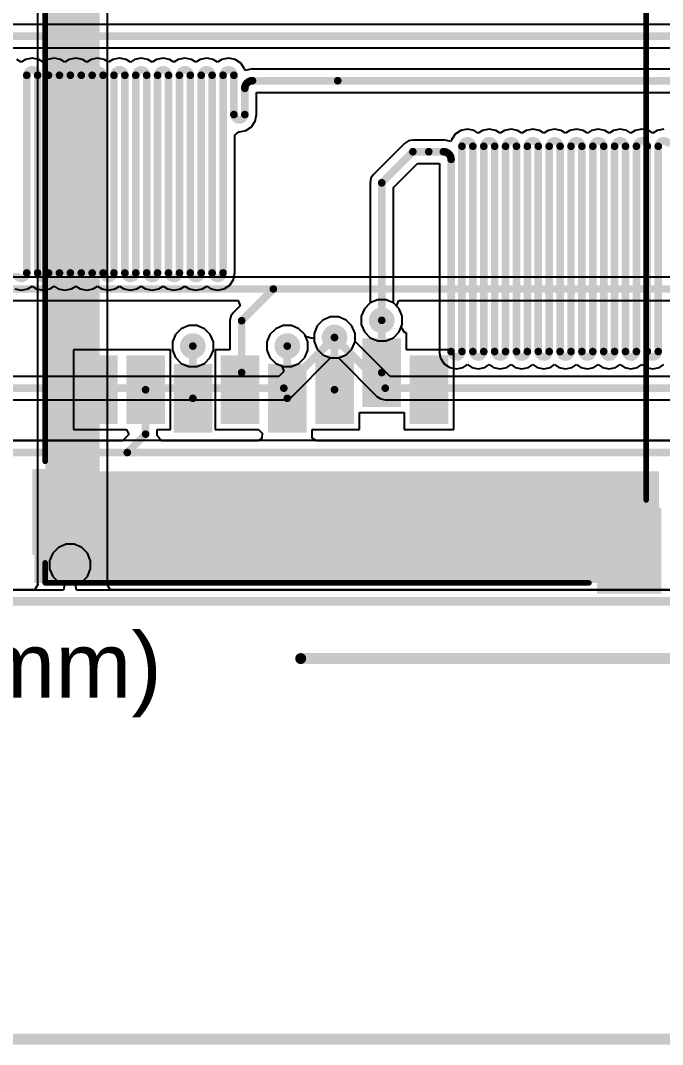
# Model space of a CAD drawing. Header units: inches. Extents: x -3 to 128, y -12 to 41.
# Drawn here: x 30.33 to 45.28, y -10.33 to 13.53 of the extents above; entities that cross this region are included whole.
import ezdxf

# ---------------------------------------------------------------- set-up
doc = ezdxf.new("R2010")
doc.units = ezdxf.units.IN
for name, color, linetype in [('Board Cutout', 216, 'Continuous'), ('Bottom Layer', 5, 'Continuous'), ('Dimension', 6, 'Continuous'), ('Layer 1', 16, 'Continuous'), ('Layer 2', 76, 'Continuous'), ('Top Layer', 1, 'Continuous'), ('Top Overlay', 2, 'Continuous'), ('Top Paste', 8, 'Continuous'), ('Top Solder', 216, 'Continuous'), ('Via Holes', 16, 'Continuous')]:
    doc.layers.add(name, color=color, linetype=linetype)
doc.styles.add('Arial', font='', dxfattribs={"height": 0.2})
doc.styles.get('Arial').set_extended_font_data('Arial')

msp = doc.modelspace()

# ---------------------------------------------------------------- hatches: boundary and pattern name
at = {"layer": 'Bottom Layer'}
h = msp.add_hatch(color=5, dxfattribs=at)
edge = h.paths.add_edge_path()
edge.add_arc((38.744, 6.546), 0.3, 0, 360)
h = msp.add_hatch(color=5, dxfattribs=at)
edge = h.paths.add_edge_path()
edge.add_arc((37.644, 6.146), 0.3, 0, 360)
h = msp.add_hatch(color=5, dxfattribs=at)
edge = h.paths.add_edge_path()
edge.add_arc((34.344, 5.946), 0.3, 0, 360)
h = msp.add_hatch(color=5, dxfattribs=at)
edge = h.paths.add_edge_path()
edge.add_arc((36.544, 5.946), 0.3, 0, 360)
h = msp.add_hatch(color=5, dxfattribs=at)
edge = h.paths.add_edge_path()
edge.add_arc((31.484, 0.85), 0.3, 0, 360)
at = {"layer": 'Layer 1'}
h = msp.add_hatch(color=16, dxfattribs=at)
edge = h.paths.add_edge_path()
edge.add_arc((38.744, 6.546), 0.3, 0, 360)
h = msp.add_hatch(color=16, dxfattribs=at)
edge = h.paths.add_edge_path()
edge.add_arc((37.644, 6.146), 0.3, 0, 360)
h = msp.add_hatch(color=16, dxfattribs=at)
edge = h.paths.add_edge_path()
edge.add_arc((34.344, 5.946), 0.3, 0, 360)
h = msp.add_hatch(color=16, dxfattribs=at)
edge = h.paths.add_edge_path()
edge.add_arc((36.544, 5.946), 0.3, 0, 360)
h = msp.add_hatch(color=16, dxfattribs=at)
edge = h.paths.add_edge_path()
edge.add_arc((31.484, 0.85), 0.3, 0, 360)
at = {"layer": 'Layer 2'}
msp.add_hatch(color=76, dxfattribs=at).paths.add_polyline_path([(30.904, 0.429), (32.174, 0.429), (32.174, 15.63), (30.904, 15.63)])
h = msp.add_hatch(color=76, dxfattribs=at)
edge = h.paths.add_edge_path()
edge.add_arc((38.744, 6.546), 0.3, 0, 360)
h = msp.add_hatch(color=76, dxfattribs=at)
edge = h.paths.add_edge_path()
edge.add_arc((37.644, 6.146), 0.3, 0, 360)
h = msp.add_hatch(color=76, dxfattribs=at)
edge = h.paths.add_edge_path()
edge.add_arc((34.344, 5.946), 0.3, 0, 360)
h = msp.add_hatch(color=76, dxfattribs=at)
edge = h.paths.add_edge_path()
edge.add_arc((36.544, 5.946), 0.3, 0, 360)
h = msp.add_hatch(color=76, dxfattribs=at)
edge = h.paths.add_edge_path()
edge.add_arc((31.484, 0.85), 0.3, 0, 360)
at = {"layer": 'Top Layer'}
h = msp.add_hatch(color=1, dxfattribs=at)
edge = h.paths.add_edge_path()
edge.add_arc((38.744, 6.546), 0.3, 0, 360)
h = msp.add_hatch(color=1, dxfattribs=at)
edge = h.paths.add_edge_path()
edge.add_arc((37.644, 6.146), 0.3, 0, 360)
h = msp.add_hatch(color=1, dxfattribs=at)
edge = h.paths.add_edge_path()
edge.add_arc((34.344, 5.946), 0.3, 0, 360)
h = msp.add_hatch(color=1, dxfattribs=at)
edge = h.paths.add_edge_path()
edge.add_arc((36.544, 5.946), 0.3, 0, 360)
for points in [[(38.344, 6.079), (39.144, 6.079), (39.144, 4.579), (38.344, 4.579)], [(31.744, 5.679), (32.544, 5.679), (32.544, 4.179), (31.744, 4.179)], [(32.844, 5.679), (33.644, 5.679), (33.644, 4.179), (32.844, 4.179)], [(35.044, 5.679), (35.844, 5.679), (35.844, 4.179), (35.044, 4.179)], [(37.244, 5.679), (38.044, 5.679), (38.044, 4.179), (37.244, 4.179)], [(39.444, 5.679), (40.244, 5.679), (40.244, 4.179), (39.444, 4.179)], [(33.944, 5.479), (34.744, 5.479), (34.744, 3.979), (33.944, 3.979)], [(36.144, 5.479), (36.944, 5.479), (36.944, 3.979), (36.144, 3.979)], [(30.654, 0.429), (45.204, 0.429), (45.204, 3.029), (30.654, 3.029)], [(30.654, 3.029), (32.054, 3.029), (32.054, 1.129), (30.654, 1.129)], [(43.804, 2.129), (45.204, 2.129), (45.204, 0.229), (43.804, 0.229)]]:
    msp.add_hatch(color=1, dxfattribs=at).paths.add_polyline_path(points)
h = msp.add_hatch(color=1, dxfattribs=at)
edge = h.paths.add_edge_path()
edge.add_arc((31.484, 0.85), 0.3, 0, 360)
at = {"layer": 'Top Paste'}
for points in [[(38.344, 6.079), (39.144, 6.079), (39.144, 4.579), (38.344, 4.579)], [(31.744, 5.679), (32.544, 5.679), (32.544, 4.179), (31.744, 4.179)], [(32.844, 5.679), (33.644, 5.679), (33.644, 4.179), (32.844, 4.179)], [(35.044, 5.679), (35.844, 5.679), (35.844, 4.179), (35.044, 4.179)], [(37.244, 5.679), (38.044, 5.679), (38.044, 4.179), (37.244, 4.179)], [(39.444, 5.679), (40.244, 5.679), (40.244, 4.179), (39.444, 4.179)], [(33.944, 5.479), (34.744, 5.479), (34.744, 3.979), (33.944, 3.979)], [(36.144, 5.479), (36.944, 5.479), (36.944, 3.979), (36.144, 3.979)], [(30.654, 3.029), (32.054, 3.029), (32.054, 1.129), (30.654, 1.129)], [(43.804, 2.129), (45.204, 2.129), (45.204, 0.229), (43.804, 0.229)]]:
    msp.add_hatch(color=8, dxfattribs=at).paths.add_polyline_path(points)
at = {"layer": 'Top Solder'}
for points in [[(38.294, 6.129), (39.194, 6.129), (39.194, 4.529), (38.294, 4.529)], [(31.694, 5.729), (32.594, 5.729), (32.594, 4.129), (31.694, 4.129)], [(32.794, 5.729), (33.694, 5.729), (33.694, 4.129), (32.794, 4.129)], [(34.994, 5.729), (35.894, 5.729), (35.894, 4.129), (34.994, 4.129)], [(37.194, 5.729), (38.094, 5.729), (38.094, 4.129), (37.194, 4.129)], [(39.394, 5.729), (40.294, 5.729), (40.294, 4.129), (39.394, 4.129)], [(33.894, 5.529), (34.794, 5.529), (34.794, 3.929), (33.894, 3.929)], [(36.094, 5.529), (36.994, 5.529), (36.994, 3.929), (36.094, 3.929)], [(30.604, 3.079), (32.104, 3.079), (32.104, 1.079), (30.604, 1.079)], [(43.754, 2.179), (45.254, 2.179), (45.254, 0.179), (43.754, 0.179)]]:
    msp.add_hatch(color=216, dxfattribs=at).paths.add_polyline_path(points)
at = {"layer": 'Via Holes'}
h = msp.add_hatch(color=7, dxfattribs=at)
edge = h.paths.add_edge_path()
edge.add_arc((38.744, 6.546), 0.15, 0, 360)
h = msp.add_hatch(color=7, dxfattribs=at)
edge = h.paths.add_edge_path()
edge.add_arc((37.644, 6.146), 0.15, 0, 360)
h = msp.add_hatch(color=7, dxfattribs=at)
edge = h.paths.add_edge_path()
edge.add_arc((34.344, 5.946), 0.15, 0, 360)
h = msp.add_hatch(color=7, dxfattribs=at)
edge = h.paths.add_edge_path()
edge.add_arc((36.544, 5.946), 0.15, 0, 360)
h = msp.add_hatch(color=7, dxfattribs=at)
edge = h.paths.add_edge_path()
edge.add_arc((31.484, 0.85), 0.15, 0, 360)

# ---------------------------------------------------------------- linework, layer by layer
at = {"layer": 'Board Cutout'}
msp.add_lwpolyline([(0, 0, 0.2, 0.2, 0), (60, 0, 0.2, 0.2, 0)], format="xyseb", dxfattribs=at)
at = {"layer": 'Bottom Layer'}
for p, q in [((38.473, 6.951), (38.339, 6.817)), ((38.649, 7.024), (38.473, 6.951)), ((38.839, 7.024), (38.649, 7.024)), ((39.014, 6.951), (38.839, 7.024)), ((39.149, 6.817), (39.014, 6.951)), ((38.339, 6.817), (38.266, 6.641)), ((39.222, 6.641), (39.149, 6.817)), ((37.373, 6.551), (37.239, 6.417)), ((37.549, 6.624), (37.373, 6.551)), ((37.739, 6.624), (37.549, 6.624)), ((37.914, 6.551), (37.739, 6.624)), ((38.049, 6.417), (37.914, 6.551)), ((38.266, 6.641), (38.266, 6.451)), ((38.266, 6.451), (38.339, 6.276)), ((39.149, 6.276), (39.222, 6.451)), ((39.222, 6.451), (39.222, 6.641)), ((33.939, 6.217), (33.866, 6.041)), ((34.073, 6.351), (33.939, 6.217)), ((34.249, 6.424), (34.073, 6.351)), ((34.439, 6.424), (34.249, 6.424)), ((34.614, 6.351), (34.439, 6.424)), ((34.749, 6.217), (34.614, 6.351)), ((34.822, 6.041), (34.749, 6.217)), ((37.239, 6.417), (37.166, 6.241)), ((37.166, 6.241), (37.166, 6.051)), ((38.122, 6.241), (38.049, 6.417)), ((38.122, 6.051), (38.122, 6.241)), ((38.339, 6.276), (38.473, 6.141)), ((39.014, 6.141), (39.149, 6.276)), ((33.866, 6.041), (33.866, 5.851)), ((34.822, 5.851), (34.822, 6.041)), ((37.166, 6.051), (37.239, 5.876)), ((38.049, 5.876), (38.122, 6.051)), ((38.473, 6.141), (38.649, 6.069)), ((38.649, 6.069), (38.839, 6.069)), ((38.839, 6.069), (39.014, 6.141)), ((33.866, 5.851), (33.939, 5.676)), ((34.749, 5.676), (34.822, 5.851)), ((37.239, 5.876), (37.373, 5.741)), ((37.373, 5.741), (37.549, 5.669)), ((37.739, 5.669), (37.914, 5.741)), ((37.914, 5.741), (38.049, 5.876)), ((33.939, 5.676), (34.073, 5.541)), ((34.073, 5.541), (34.249, 5.469)), ((34.439, 5.469), (34.614, 5.541)), ((34.614, 5.541), (34.749, 5.676)), ((37.549, 5.669), (37.739, 5.669)), ((34.249, 5.469), (34.439, 5.469)), ((60.858, 3.746), (0.259, 3.746))]:
    msp.add_line(p, q, dxfattribs=at)
at = {"layer": 'Dimension'}
for points in [[(36.856, -1.334, 0.254, 0.254, 0), (60, -1.334, 0.254, 0.254, 0)], [(0, -10.199, 0.254, 0.254, 0), (54.197, -10.199, 0.254, 0.254, 0)]]:
    msp.add_lwpolyline(points, format="xyseb", dxfattribs=at)
msp.add_lwpolyline([(36.792, -1.334, 0.127, 0.127, 1), (36.919, -1.334, 0.127, 0.127, 1)], format="xyseb", close=True, dxfattribs=at)
at = {"layer": 'Layer 1'}
for p, q in [((60.874, 13.441), (19.644, 13.441)), ((19.722, 12.897), (60.911, 12.897)), ((30.602, 12.656), (30.448, 12.626)), ((30.755, 12.626), (30.602, 12.656)), ((31.11, 12.656), (30.956, 12.626)), ((31.263, 12.626), (31.11, 12.656)), ((31.618, 12.656), (31.464, 12.626)), ((31.771, 12.626), (31.618, 12.656)), ((32.126, 12.656), (31.972, 12.626)), ((32.279, 12.626), (32.126, 12.656)), ((32.634, 12.656), (32.48, 12.626)), ((32.787, 12.626), (32.634, 12.656)), ((33.142, 12.656), (32.988, 12.626)), ((33.295, 12.626), (33.142, 12.656)), ((33.65, 12.656), (33.496, 12.626)), ((33.803, 12.626), (33.65, 12.656)), ((34.158, 12.656), (34.004, 12.626)), ((34.311, 12.626), (34.158, 12.656)), ((34.666, 12.656), (34.512, 12.626)), ((34.819, 12.626), (34.666, 12.656)), ((35.174, 12.656), (35.02, 12.626)), ((35.327, 12.626), (35.174, 12.656)), ((30.348, 12.559), (30.247, 12.626)), ((30.448, 12.626), (30.348, 12.559)), ((30.856, 12.559), (30.755, 12.626)), ((30.956, 12.626), (30.856, 12.559)), ((31.364, 12.559), (31.263, 12.626)), ((31.464, 12.626), (31.364, 12.559)), ((31.872, 12.559), (31.771, 12.626)), ((31.972, 12.626), (31.872, 12.559)), ((32.38, 12.559), (32.279, 12.626)), ((32.48, 12.626), (32.38, 12.559)), ((32.888, 12.559), (32.787, 12.626)), ((32.988, 12.626), (32.888, 12.559)), ((33.396, 12.559), (33.295, 12.626)), ((33.496, 12.626), (33.396, 12.559)), ((33.904, 12.559), (33.803, 12.626)), ((34.004, 12.626), (33.904, 12.559)), ((34.412, 12.559), (34.311, 12.626)), ((34.512, 12.626), (34.412, 12.559)), ((34.92, 12.559), (34.819, 12.626)), ((35.02, 12.626), (34.92, 12.559)), ((35.458, 12.539), (35.327, 12.626)), ((35.545, 12.408), (35.458, 12.539)), ((35.552, 12.372), (35.545, 12.408)), ((35.559, 12.369), (35.552, 12.372)), ((35.733, 12.403), (35.559, 12.369)), ((35.733, 12.4), (35.733, 12.403)), ((62.127, 12.4), (35.733, 12.4)), ((35.827, 11.34), (35.827, 11.856)), ((35.827, 11.856), (62.127, 11.856)), ((35.799, 11.187), (35.829, 11.34)), ((35.829, 11.34), (35.827, 11.34)), ((35.581, 10.97), (35.712, 11.057)), ((35.712, 11.057), (35.799, 11.187)), ((40.739, 11.002), (40.585, 10.972)), ((40.893, 10.972), (40.739, 11.002)), ((41.247, 11.002), (41.093, 10.972)), ((41.401, 10.972), (41.247, 11.002)), ((41.755, 11.002), (41.601, 10.972)), ((41.909, 10.972), (41.755, 11.002)), ((42.263, 11.002), (42.109, 10.972)), ((42.417, 10.972), (42.263, 11.002)), ((42.771, 11.002), (42.617, 10.972)), ((42.925, 10.972), (42.771, 11.002)), ((43.279, 11.002), (43.125, 10.972)), ((43.433, 10.972), (43.279, 11.002)), ((43.787, 11.002), (43.633, 10.972)), ((43.941, 10.972), (43.787, 11.002)), ((44.295, 11.002), (44.141, 10.972)), ((44.449, 10.972), (44.295, 11.002)), ((44.803, 11.002), (44.649, 10.972)), ((44.957, 10.972), (44.803, 11.002)), ((45.311, 11.002), (45.157, 10.972)), ((35.319, 10.861), (35.417, 10.941)), ((35.319, 7.649), (35.319, 10.861)), ((35.417, 10.941), (35.428, 10.939)), ((35.428, 10.939), (35.581, 10.97)), ((39.468, 10.746), (39.364, 10.725)), ((40.18, 10.746), (39.468, 10.746)), ((39.468, 10.746), (39.468, 10.746)), ((40.354, 10.715), (40.18, 10.749)), ((40.18, 10.749), (40.18, 10.746)), ((40.368, 10.754), (40.361, 10.718)), ((40.455, 10.884), (40.368, 10.754)), ((40.585, 10.972), (40.455, 10.884)), ((40.993, 10.904), (40.893, 10.972)), ((41.093, 10.972), (40.993, 10.904)), ((41.501, 10.904), (41.401, 10.972)), ((41.601, 10.972), (41.501, 10.904)), ((42.009, 10.904), (41.909, 10.972)), ((42.109, 10.972), (42.009, 10.904)), ((42.517, 10.904), (42.417, 10.972)), ((42.617, 10.972), (42.517, 10.904)), ((43.025, 10.904), (42.925, 10.972)), ((43.125, 10.972), (43.025, 10.904)), ((43.533, 10.904), (43.433, 10.972)), ((43.633, 10.972), (43.533, 10.904)), ((44.041, 10.904), (43.941, 10.972)), ((44.141, 10.972), (44.041, 10.904)), ((44.549, 10.904), (44.449, 10.972)), ((44.649, 10.972), (44.549, 10.904)), ((45.057, 10.904), (44.957, 10.972)), ((45.157, 10.972), (45.057, 10.904)), ((39.276, 10.666), (38.551, 9.942)), ((39.364, 10.725), (39.276, 10.666)), ((39.276, 10.666), (39.276, 10.666)), ((40.361, 10.718), (40.354, 10.715)), ((39.016, 9.637), (39.58, 10.202)), ((39.58, 10.202), (40.086, 10.202)), ((40.086, 10.202), (40.086, 5.818)), ((38.493, 9.854), (38.472, 9.75)), ((38.551, 9.942), (38.493, 9.854)), ((38.472, 9.75), (38.472, 6.95)), ((39.016, 6.95), (39.016, 9.637)), ((35.291, 7.496), (35.321, 7.649)), ((35.321, 7.649), (35.319, 7.649)), ((35.204, 7.365), (35.291, 7.496)), ((30.194, 7.278), (30.348, 7.248)), ((30.348, 7.248), (30.501, 7.278)), ((30.501, 7.278), (30.602, 7.345)), ((30.602, 7.345), (30.702, 7.278)), ((30.702, 7.278), (30.856, 7.248)), ((30.856, 7.248), (31.009, 7.278)), ((31.009, 7.278), (31.11, 7.345)), ((31.11, 7.345), (31.21, 7.278)), ((31.21, 7.278), (31.364, 7.248)), ((31.364, 7.248), (31.517, 7.278)), ((31.517, 7.278), (31.618, 7.345)), ((31.618, 7.345), (31.718, 7.278)), ((31.718, 7.278), (31.872, 7.248)), ((31.872, 7.248), (32.025, 7.278)), ((32.025, 7.278), (32.126, 7.345)), ((32.126, 7.345), (32.226, 7.278)), ((32.226, 7.278), (32.38, 7.248)), ((32.38, 7.248), (32.533, 7.278)), ((32.533, 7.278), (32.634, 7.345)), ((32.634, 7.345), (32.734, 7.278)), ((32.734, 7.278), (32.888, 7.248)), ((32.888, 7.248), (33.041, 7.278)), ((33.041, 7.278), (33.142, 7.345)), ((33.142, 7.345), (33.242, 7.278)), ((33.242, 7.278), (33.396, 7.248)), ((33.396, 7.248), (33.549, 7.278)), ((33.549, 7.278), (33.65, 7.345)), ((33.65, 7.345), (33.75, 7.278)), ((33.75, 7.278), (33.904, 7.248)), ((33.904, 7.248), (34.057, 7.278)), ((34.057, 7.278), (34.158, 7.345)), ((34.158, 7.345), (34.258, 7.278)), ((34.258, 7.278), (34.412, 7.248)), ((34.412, 7.248), (34.565, 7.278)), ((34.565, 7.278), (34.666, 7.345)), ((34.666, 7.345), (34.766, 7.278)), ((34.766, 7.278), (34.92, 7.248)), ((34.92, 7.248), (35.073, 7.278)), ((35.073, 7.278), (35.204, 7.365)), ((38.472, 6.95), (38.339, 6.817)), ((39.149, 6.817), (39.016, 6.95)), ((38.339, 6.817), (38.266, 6.641)), ((39.222, 6.641), (39.149, 6.817)), ((37.373, 6.551), (37.239, 6.417)), ((37.549, 6.624), (37.373, 6.551)), ((37.739, 6.624), (37.549, 6.624)), ((37.914, 6.551), (37.739, 6.624)), ((38.049, 6.417), (37.914, 6.551)), ((38.266, 6.641), (38.266, 6.451)), ((38.266, 6.451), (38.339, 6.276)), ((39.149, 6.276), (39.222, 6.451)), ((39.222, 6.451), (39.222, 6.641)), ((36.139, 6.217), (36.066, 6.041)), ((36.273, 6.351), (36.139, 6.217)), ((36.449, 6.424), (36.273, 6.351)), ((36.639, 6.424), (36.449, 6.424)), ((36.814, 6.351), (36.639, 6.424)), ((36.949, 6.217), (36.814, 6.351)), ((36.969, 6.169), (36.949, 6.217)), ((37.239, 6.417), (37.166, 6.241)), ((37.166, 6.241), (37.166, 6.151)), ((38.122, 6.241), (38.049, 6.417)), ((38.122, 6.053), (38.122, 6.241)), ((38.339, 6.276), (38.473, 6.141)), ((39.014, 6.141), (39.149, 6.276)), ((36.066, 6.041), (36.066, 5.851)), ((37.125, 6.123), (36.969, 6.169)), ((37.166, 6.151), (37.125, 6.123)), ((38.938, 5.237), (38.122, 6.053)), ((38.473, 6.141), (38.649, 6.069)), ((38.649, 6.069), (38.839, 6.069)), ((38.839, 6.069), (39.014, 6.141)), ((36.066, 5.851), (36.139, 5.676)), ((40.086, 5.818), (40.084, 5.818)), ((40.084, 5.818), (40.114, 5.664)), ((36.139, 5.676), (36.273, 5.541)), ((36.273, 5.541), (36.416, 5.482)), ((36.655, 4.773), (37.551, 5.669)), ((37.551, 5.669), (37.737, 5.669)), ((37.737, 5.669), (38.633, 4.773)), ((40.114, 5.664), (40.201, 5.534)), ((40.201, 5.534), (40.331, 5.447)), ((40.639, 5.447), (40.739, 5.514)), ((40.739, 5.514), (40.839, 5.447)), ((41.147, 5.447), (41.247, 5.514)), ((41.247, 5.514), (41.347, 5.447)), ((41.655, 5.447), (41.755, 5.514)), ((41.755, 5.514), (41.855, 5.447)), ((42.163, 5.447), (42.263, 5.514)), ((42.263, 5.514), (42.363, 5.447)), ((42.671, 5.447), (42.771, 5.514)), ((42.771, 5.514), (42.871, 5.447)), ((43.179, 5.447), (43.279, 5.514)), ((43.279, 5.514), (43.379, 5.447)), ((43.687, 5.447), (43.787, 5.514)), ((43.787, 5.514), (43.887, 5.447)), ((44.195, 5.447), (44.295, 5.514)), ((44.295, 5.514), (44.395, 5.447)), ((44.703, 5.447), (44.803, 5.514)), ((44.803, 5.514), (44.903, 5.447)), ((45.211, 5.447), (45.311, 5.514)), ((36.464, 5.351), (36.35, 5.237)), ((36.416, 5.482), (36.464, 5.351)), ((40.331, 5.447), (40.485, 5.417)), ((40.485, 5.417), (40.639, 5.447)), ((40.839, 5.447), (40.993, 5.417)), ((40.993, 5.417), (41.147, 5.447)), ((41.347, 5.447), (41.501, 5.417)), ((41.501, 5.417), (41.655, 5.447)), ((41.855, 5.447), (42.009, 5.417)), ((42.009, 5.417), (42.163, 5.447)), ((42.363, 5.447), (42.517, 5.417)), ((42.517, 5.417), (42.671, 5.447)), ((42.871, 5.447), (43.025, 5.417)), ((43.025, 5.417), (43.179, 5.447)), ((43.379, 5.447), (43.533, 5.417)), ((43.533, 5.417), (43.687, 5.447)), ((43.887, 5.447), (44.041, 5.417)), ((44.041, 5.417), (44.195, 5.447)), ((44.395, 5.447), (44.549, 5.417)), ((44.549, 5.417), (44.703, 5.447)), ((44.903, 5.447), (45.057, 5.417)), ((45.057, 5.417), (45.211, 5.447)), ((36.35, 5.237), (23.661, 5.237)), ((51.627, 5.237), (38.938, 5.237)), ((36.566, 4.714), (36.655, 4.773)), ((38.633, 4.773), (38.721, 4.714)), ((23.548, 4.693), (36.462, 4.693)), ((36.462, 4.693), (36.566, 4.714)), ((38.721, 4.714), (38.825, 4.693)), ((38.825, 4.693), (51.739, 4.693)), ((31.213, 1.255), (31.079, 1.121)), ((31.389, 1.328), (31.213, 1.255)), ((31.579, 1.328), (31.389, 1.328)), ((31.754, 1.255), (31.579, 1.328)), ((31.889, 1.121), (31.754, 1.255)), ((31.079, 1.121), (31.006, 0.945)), ((31.961, 0.945), (31.889, 1.121)), ((31.006, 0.945), (31.006, 0.755)), ((31.006, 0.755), (31.079, 0.579)), ((31.889, 0.579), (31.961, 0.755)), ((31.961, 0.755), (31.961, 0.945)), ((31.079, 0.579), (31.213, 0.445)), ((31.754, 0.445), (31.889, 0.579)), ((31.33, 0.259), (16.397, 0.259)), ((31.213, 0.445), (31.356, 0.386)), ((31.356, 0.386), (31.33, 0.259)), ((31.612, 0.386), (31.754, 0.445)), ((31.637, 0.259), (31.612, 0.386)), ((46.607, 0.259), (31.637, 0.259))]:
    msp.add_line(p, q, dxfattribs=at)
for points in [[(23.214, 13.169, 0.178, 0.178, 0), (61.264, 13.169, 0.178, 0.178, 0)], [(30.475, 12.255, 0.178, 0.178, -1), (30.729, 12.255, 0.178, 0.178, 0)], [(30.983, 12.255, 0.178, 0.178, -1), (31.237, 12.255, 0.178, 0.178, 0)], [(31.491, 12.255, 0.178, 0.178, -1), (31.745, 12.255, 0.178, 0.178, 0)], [(31.999, 12.255, 0.178, 0.178, -1), (32.253, 12.255, 0.178, 0.178, 0)], [(32.507, 12.255, 0.178, 0.178, -1), (32.761, 12.255, 0.178, 0.178, 0)], [(33.015, 12.255, 0.178, 0.178, -1), (33.269, 12.255, 0.178, 0.178, 0)], [(33.523, 12.255, 0.178, 0.178, -1), (33.777, 12.255, 0.178, 0.178, 0)], [(34.031, 12.255, 0.178, 0.178, -1), (34.285, 12.255, 0.178, 0.178, 0)], [(34.539, 12.255, 0.178, 0.178, -1), (34.793, 12.255, 0.178, 0.178, 0)], [(35.047, 12.255, 0.178, 0.178, -1), (35.301, 12.255, 0.178, 0.178, 0)], [(30.475, 7.649, 0.178, 0.178, 0), (30.475, 12.255, 0.178, 0.178, 0)], [(30.729, 7.649, 0.178, 0.178, 0), (30.729, 12.255, 0.178, 0.178, 0)], [(30.983, 7.649, 0.178, 0.178, 0), (30.983, 12.255, 0.178, 0.178, 0)], [(31.237, 7.649, 0.178, 0.178, 0), (31.237, 12.255, 0.178, 0.178, 0)], [(31.491, 7.649, 0.178, 0.178, 0), (31.491, 12.255, 0.178, 0.178, 0)], [(31.745, 7.649, 0.178, 0.178, 0), (31.745, 12.255, 0.178, 0.178, 0)], [(31.999, 7.649, 0.178, 0.178, 0), (31.999, 12.255, 0.178, 0.178, 0)], [(32.253, 7.649, 0.178, 0.178, 0), (32.253, 12.255, 0.178, 0.178, 0)], [(32.507, 7.649, 0.178, 0.178, 0), (32.507, 12.255, 0.178, 0.178, 0)], [(32.761, 7.649, 0.178, 0.178, 0), (32.761, 12.255, 0.178, 0.178, 0)], [(33.015, 7.649, 0.178, 0.178, 0), (33.015, 12.255, 0.178, 0.178, 0)], [(33.269, 7.649, 0.178, 0.178, 0), (33.269, 12.255, 0.178, 0.178, 0)], [(33.523, 7.649, 0.178, 0.178, 0), (33.523, 12.255, 0.178, 0.178, 0)], [(33.777, 7.649, 0.178, 0.178, 0), (33.777, 12.255, 0.178, 0.178, 0)], [(34.031, 7.649, 0.178, 0.178, 0), (34.031, 12.255, 0.178, 0.178, 0)], [(34.285, 7.649, 0.178, 0.178, 0), (34.285, 12.255, 0.178, 0.178, 0)], [(34.539, 7.649, 0.178, 0.178, 0), (34.539, 12.255, 0.178, 0.178, 0)], [(34.793, 7.649, 0.178, 0.178, 0), (34.793, 12.255, 0.178, 0.178, 0)], [(35.047, 7.649, 0.178, 0.178, 0), (35.047, 12.255, 0.178, 0.178, 0)], [(35.301, 11.34, 0.178, 0.178, 0), (35.301, 12.255, 0.178, 0.178, 0)], [(35.555, 11.95, 0.178, 0.178, -0.414214), (35.733, 12.128, 0.178, 0.178, 0)], [(35.733, 12.128, 0.178, 0.178, 0), (37.718, 12.128, 0.178, 0.178, 0)], [(37.718, 12.128, 0.178, 0.178, 0), (62.53, 12.128, 0.178, 0.178, 0)], [(35.555, 11.34, 0.178, 0.178, 0), (35.555, 11.95, 0.178, 0.178, 0)], [(35.555, 11.34, 0.178, 0.178, -1), (35.301, 11.34, 0.178, 0.178, 0)], [(40.612, 10.601, 0.178, 0.178, -1), (40.866, 10.601, 0.178, 0.178, 0)], [(41.12, 10.601, 0.178, 0.178, -1), (41.374, 10.601, 0.178, 0.178, 0)], [(41.628, 10.601, 0.178, 0.178, -1), (41.882, 10.601, 0.178, 0.178, 0)], [(42.136, 10.601, 0.178, 0.178, -1), (42.39, 10.601, 0.178, 0.178, 0)], [(42.644, 10.601, 0.178, 0.178, -1), (42.898, 10.601, 0.178, 0.178, 0)], [(43.152, 10.601, 0.178, 0.178, -1), (43.406, 10.601, 0.178, 0.178, 0)], [(43.66, 10.601, 0.178, 0.178, -1), (43.914, 10.601, 0.178, 0.178, 0)], [(44.168, 10.601, 0.178, 0.178, -1), (44.422, 10.601, 0.178, 0.178, 0)], [(44.676, 10.601, 0.178, 0.178, -1), (44.93, 10.601, 0.178, 0.178, 0)], [(45.184, 10.601, 0.178, 0.178, -1), (45.438, 10.601, 0.178, 0.178, 0)], [(38.744, 9.75, 0.178, 0.178, 0), (39.468, 10.474, 0.178, 0.178, 0)], [(39.468, 10.474, 0.178, 0.178, 0), (39.837, 10.474, 0.178, 0.178, 0)], [(39.837, 10.474, 0.178, 0.178, 0), (40.18, 10.474, 0.178, 0.178, 0)], [(40.18, 10.474, 0.178, 0.178, -0.414214), (40.358, 10.296, 0.178, 0.178, 0)], [(40.612, 5.818, 0.178, 0.178, 0), (40.612, 10.601, 0.178, 0.178, 0)], [(40.866, 5.818, 0.178, 0.178, 0), (40.866, 10.601, 0.178, 0.178, 0)], [(41.12, 5.818, 0.178, 0.178, 0), (41.12, 10.601, 0.178, 0.178, 0)], [(41.374, 5.818, 0.178, 0.178, 0), (41.374, 10.601, 0.178, 0.178, 0)], [(41.628, 5.818, 0.178, 0.178, 0), (41.628, 10.601, 0.178, 0.178, 0)], [(41.882, 5.818, 0.178, 0.178, 0), (41.882, 10.601, 0.178, 0.178, 0)], [(42.136, 5.818, 0.178, 0.178, 0), (42.136, 10.601, 0.178, 0.178, 0)], [(42.39, 5.818, 0.178, 0.178, 0), (42.39, 10.601, 0.178, 0.178, 0)], [(42.644, 5.818, 0.178, 0.178, 0), (42.644, 10.601, 0.178, 0.178, 0)], [(42.898, 5.818, 0.178, 0.178, 0), (42.898, 10.601, 0.178, 0.178, 0)], [(43.152, 5.818, 0.178, 0.178, 0), (43.152, 10.601, 0.178, 0.178, 0)], [(43.406, 5.818, 0.178, 0.178, 0), (43.406, 10.601, 0.178, 0.178, 0)], [(43.66, 5.818, 0.178, 0.178, 0), (43.66, 10.601, 0.178, 0.178, 0)], [(43.914, 5.818, 0.178, 0.178, 0), (43.914, 10.601, 0.178, 0.178, 0)], [(44.168, 5.818, 0.178, 0.178, 0), (44.168, 10.601, 0.178, 0.178, 0)], [(44.422, 5.818, 0.178, 0.178, 0), (44.422, 10.601, 0.178, 0.178, 0)], [(44.676, 5.818, 0.178, 0.178, 0), (44.676, 10.601, 0.178, 0.178, 0)], [(44.93, 5.818, 0.178, 0.178, 0), (44.93, 10.601, 0.178, 0.178, 0)], [(45.184, 5.818, 0.178, 0.178, 0), (45.184, 10.601, 0.178, 0.178, 0)], [(40.358, 5.818, 0.178, 0.178, 0), (40.358, 10.296, 0.178, 0.178, 0)], [(38.744, 6.546, 0.178, 0.178, 0), (38.744, 9.75, 0.178, 0.178, 0)], [(30.475, 7.649, 0.178, 0.178, -1), (30.221, 7.649, 0.178, 0.178, 0)], [(30.983, 7.649, 0.178, 0.178, -1), (30.729, 7.649, 0.178, 0.178, 0)], [(31.491, 7.649, 0.178, 0.178, -1), (31.237, 7.649, 0.178, 0.178, 0)], [(31.999, 7.649, 0.178, 0.178, -1), (31.745, 7.649, 0.178, 0.178, 0)], [(32.507, 7.649, 0.178, 0.178, -1), (32.253, 7.649, 0.178, 0.178, 0)], [(33.015, 7.649, 0.178, 0.178, -1), (32.761, 7.649, 0.178, 0.178, 0)], [(33.523, 7.649, 0.178, 0.178, -1), (33.269, 7.649, 0.178, 0.178, 0)], [(34.031, 7.649, 0.178, 0.178, -1), (33.777, 7.649, 0.178, 0.178, 0)], [(34.539, 7.649, 0.178, 0.178, -1), (34.285, 7.649, 0.178, 0.178, 0)], [(35.047, 7.649, 0.178, 0.178, -1), (34.793, 7.649, 0.178, 0.178, 0)], [(36.462, 4.965, 0.178, 0.178, 0), (37.644, 6.146, 0.178, 0.178, 0)], [(37.644, 6.146, 0.178, 0.178, 0), (38.825, 4.965, 0.178, 0.178, 0)], [(40.612, 5.818, 0.178, 0.178, -1), (40.358, 5.818, 0.178, 0.178, 0)], [(41.12, 5.818, 0.178, 0.178, -1), (40.866, 5.818, 0.178, 0.178, 0)], [(41.628, 5.818, 0.178, 0.178, -1), (41.374, 5.818, 0.178, 0.178, 0)], [(42.136, 5.818, 0.178, 0.178, -1), (41.882, 5.818, 0.178, 0.178, 0)], [(42.644, 5.818, 0.178, 0.178, -1), (42.39, 5.818, 0.178, 0.178, 0)], [(43.152, 5.818, 0.178, 0.178, -1), (42.898, 5.818, 0.178, 0.178, 0)], [(43.66, 5.818, 0.178, 0.178, -1), (43.406, 5.818, 0.178, 0.178, 0)], [(44.168, 5.818, 0.178, 0.178, -1), (43.914, 5.818, 0.178, 0.178, 0)], [(44.676, 5.818, 0.178, 0.178, -1), (44.422, 5.818, 0.178, 0.178, 0)], [(45.184, 5.818, 0.178, 0.178, -1), (44.93, 5.818, 0.178, 0.178, 0)], [(23.548, 4.965, 0.178, 0.178, 0), (36.462, 4.965, 0.178, 0.178, 0)], [(38.825, 4.965, 0.178, 0.178, 0), (51.739, 4.965, 0.178, 0.178, 0)]]:
    msp.add_lwpolyline(points, format="xyseb", dxfattribs=at)
for points in [[(30.43, 12.255, 0.0889, 0.0889, 1), (30.519, 12.255, 0.0889, 0.0889, 1)], [(30.43, 12.255, 0.0889, 0.0889, 1), (30.519, 12.255, 0.0889, 0.0889, 1)], [(30.684, 12.255, 0.0889, 0.0889, 1), (30.773, 12.255, 0.0889, 0.0889, 1)], [(30.684, 12.255, 0.0889, 0.0889, 1), (30.773, 12.255, 0.0889, 0.0889, 1)], [(30.938, 12.255, 0.0889, 0.0889, 1), (31.027, 12.255, 0.0889, 0.0889, 1)], [(30.938, 12.255, 0.0889, 0.0889, 1), (31.027, 12.255, 0.0889, 0.0889, 1)], [(31.192, 12.255, 0.0889, 0.0889, 1), (31.281, 12.255, 0.0889, 0.0889, 1)], [(31.192, 12.255, 0.0889, 0.0889, 1), (31.281, 12.255, 0.0889, 0.0889, 1)], [(31.446, 12.255, 0.0889, 0.0889, 1), (31.535, 12.255, 0.0889, 0.0889, 1)], [(31.446, 12.255, 0.0889, 0.0889, 1), (31.535, 12.255, 0.0889, 0.0889, 1)], [(31.7, 12.255, 0.0889, 0.0889, 1), (31.789, 12.255, 0.0889, 0.0889, 1)], [(31.7, 12.255, 0.0889, 0.0889, 1), (31.789, 12.255, 0.0889, 0.0889, 1)], [(31.954, 12.255, 0.0889, 0.0889, 1), (32.043, 12.255, 0.0889, 0.0889, 1)], [(31.954, 12.255, 0.0889, 0.0889, 1), (32.043, 12.255, 0.0889, 0.0889, 1)], [(32.208, 12.255, 0.0889, 0.0889, 1), (32.297, 12.255, 0.0889, 0.0889, 1)], [(32.208, 12.255, 0.0889, 0.0889, 1), (32.297, 12.255, 0.0889, 0.0889, 1)], [(32.462, 12.255, 0.0889, 0.0889, 1), (32.551, 12.255, 0.0889, 0.0889, 1)], [(32.462, 12.255, 0.0889, 0.0889, 1), (32.551, 12.255, 0.0889, 0.0889, 1)], [(32.716, 12.255, 0.0889, 0.0889, 1), (32.805, 12.255, 0.0889, 0.0889, 1)], [(32.716, 12.255, 0.0889, 0.0889, 1), (32.805, 12.255, 0.0889, 0.0889, 1)], [(32.97, 12.255, 0.0889, 0.0889, 1), (33.059, 12.255, 0.0889, 0.0889, 1)], [(32.97, 12.255, 0.0889, 0.0889, 1), (33.059, 12.255, 0.0889, 0.0889, 1)], [(33.224, 12.255, 0.0889, 0.0889, 1), (33.313, 12.255, 0.0889, 0.0889, 1)], [(33.224, 12.255, 0.0889, 0.0889, 1), (33.313, 12.255, 0.0889, 0.0889, 1)], [(33.478, 12.255, 0.0889, 0.0889, 1), (33.567, 12.255, 0.0889, 0.0889, 1)], [(33.478, 12.255, 0.0889, 0.0889, 1), (33.567, 12.255, 0.0889, 0.0889, 1)], [(33.732, 12.255, 0.0889, 0.0889, 1), (33.821, 12.255, 0.0889, 0.0889, 1)], [(33.732, 12.255, 0.0889, 0.0889, 1), (33.821, 12.255, 0.0889, 0.0889, 1)], [(33.986, 12.255, 0.0889, 0.0889, 1), (34.075, 12.255, 0.0889, 0.0889, 1)], [(33.986, 12.255, 0.0889, 0.0889, 1), (34.075, 12.255, 0.0889, 0.0889, 1)], [(34.24, 12.255, 0.0889, 0.0889, 1), (34.329, 12.255, 0.0889, 0.0889, 1)], [(34.24, 12.255, 0.0889, 0.0889, 1), (34.329, 12.255, 0.0889, 0.0889, 1)], [(34.494, 12.255, 0.0889, 0.0889, 1), (34.583, 12.255, 0.0889, 0.0889, 1)], [(34.494, 12.255, 0.0889, 0.0889, 1), (34.583, 12.255, 0.0889, 0.0889, 1)], [(34.748, 12.255, 0.0889, 0.0889, 1), (34.837, 12.255, 0.0889, 0.0889, 1)], [(34.748, 12.255, 0.0889, 0.0889, 1), (34.837, 12.255, 0.0889, 0.0889, 1)], [(35.002, 12.255, 0.0889, 0.0889, 1), (35.091, 12.255, 0.0889, 0.0889, 1)], [(35.002, 12.255, 0.0889, 0.0889, 1), (35.091, 12.255, 0.0889, 0.0889, 1)], [(35.256, 12.255, 0.0889, 0.0889, 1), (35.345, 12.255, 0.0889, 0.0889, 1)], [(35.256, 12.255, 0.0889, 0.0889, 1), (35.345, 12.255, 0.0889, 0.0889, 1)], [(35.688, 12.128, 0.0889, 0.0889, 1), (35.777, 12.128, 0.0889, 0.0889, 1)], [(35.688, 12.128, 0.0889, 0.0889, 1), (35.777, 12.128, 0.0889, 0.0889, 1)], [(37.674, 12.128, 0.0889, 0.0889, 1), (37.763, 12.128, 0.0889, 0.0889, 1)], [(37.674, 12.128, 0.0889, 0.0889, 1), (37.763, 12.128, 0.0889, 0.0889, 1)], [(35.51, 11.95, 0.0889, 0.0889, 1), (35.599, 11.95, 0.0889, 0.0889, 1)], [(35.51, 11.95, 0.0889, 0.0889, 1), (35.599, 11.95, 0.0889, 0.0889, 1)], [(35.256, 11.34, 0.0889, 0.0889, 1), (35.345, 11.34, 0.0889, 0.0889, 1)], [(35.256, 11.34, 0.0889, 0.0889, 1), (35.345, 11.34, 0.0889, 0.0889, 1)], [(35.51, 11.34, 0.0889, 0.0889, 1), (35.599, 11.34, 0.0889, 0.0889, 1)], [(35.51, 11.34, 0.0889, 0.0889, 1), (35.599, 11.34, 0.0889, 0.0889, 1)], [(39.423, 10.474, 0.0889, 0.0889, 1), (39.512, 10.474, 0.0889, 0.0889, 1)], [(39.423, 10.474, 0.0889, 0.0889, 1), (39.512, 10.474, 0.0889, 0.0889, 1)], [(39.793, 10.474, 0.0889, 0.0889, 1), (39.882, 10.474, 0.0889, 0.0889, 1)], [(39.793, 10.474, 0.0889, 0.0889, 1), (39.882, 10.474, 0.0889, 0.0889, 1)], [(40.136, 10.474, 0.0889, 0.0889, 1), (40.225, 10.474, 0.0889, 0.0889, 1)], [(40.136, 10.474, 0.0889, 0.0889, 1), (40.225, 10.474, 0.0889, 0.0889, 1)], [(40.568, 10.601, 0.0889, 0.0889, 1), (40.656, 10.601, 0.0889, 0.0889, 1)], [(40.568, 10.601, 0.0889, 0.0889, 1), (40.656, 10.601, 0.0889, 0.0889, 1)], [(40.822, 10.601, 0.0889, 0.0889, 1), (40.91, 10.601, 0.0889, 0.0889, 1)], [(40.822, 10.601, 0.0889, 0.0889, 1), (40.91, 10.601, 0.0889, 0.0889, 1)], [(41.076, 10.601, 0.0889, 0.0889, 1), (41.164, 10.601, 0.0889, 0.0889, 1)], [(41.076, 10.601, 0.0889, 0.0889, 1), (41.164, 10.601, 0.0889, 0.0889, 1)], [(41.33, 10.601, 0.0889, 0.0889, 1), (41.418, 10.601, 0.0889, 0.0889, 1)], [(41.33, 10.601, 0.0889, 0.0889, 1), (41.418, 10.601, 0.0889, 0.0889, 1)], [(41.584, 10.601, 0.0889, 0.0889, 1), (41.672, 10.601, 0.0889, 0.0889, 1)], [(41.584, 10.601, 0.0889, 0.0889, 1), (41.672, 10.601, 0.0889, 0.0889, 1)], [(41.838, 10.601, 0.0889, 0.0889, 1), (41.926, 10.601, 0.0889, 0.0889, 1)], [(41.838, 10.601, 0.0889, 0.0889, 1), (41.926, 10.601, 0.0889, 0.0889, 1)], [(42.092, 10.601, 0.0889, 0.0889, 1), (42.18, 10.601, 0.0889, 0.0889, 1)], [(42.092, 10.601, 0.0889, 0.0889, 1), (42.18, 10.601, 0.0889, 0.0889, 1)], [(42.346, 10.601, 0.0889, 0.0889, 1), (42.434, 10.601, 0.0889, 0.0889, 1)], [(42.346, 10.601, 0.0889, 0.0889, 1), (42.434, 10.601, 0.0889, 0.0889, 1)], [(42.6, 10.601, 0.0889, 0.0889, 1), (42.688, 10.601, 0.0889, 0.0889, 1)], [(42.6, 10.601, 0.0889, 0.0889, 1), (42.688, 10.601, 0.0889, 0.0889, 1)], [(42.854, 10.601, 0.0889, 0.0889, 1), (42.942, 10.601, 0.0889, 0.0889, 1)], [(42.854, 10.601, 0.0889, 0.0889, 1), (42.942, 10.601, 0.0889, 0.0889, 1)], [(43.108, 10.601, 0.0889, 0.0889, 1), (43.196, 10.601, 0.0889, 0.0889, 1)], [(43.108, 10.601, 0.0889, 0.0889, 1), (43.196, 10.601, 0.0889, 0.0889, 1)], [(43.362, 10.601, 0.0889, 0.0889, 1), (43.45, 10.601, 0.0889, 0.0889, 1)], [(43.362, 10.601, 0.0889, 0.0889, 1), (43.45, 10.601, 0.0889, 0.0889, 1)], [(43.616, 10.601, 0.0889, 0.0889, 1), (43.704, 10.601, 0.0889, 0.0889, 1)], [(43.616, 10.601, 0.0889, 0.0889, 1), (43.704, 10.601, 0.0889, 0.0889, 1)], [(43.87, 10.601, 0.0889, 0.0889, 1), (43.958, 10.601, 0.0889, 0.0889, 1)], [(43.87, 10.601, 0.0889, 0.0889, 1), (43.958, 10.601, 0.0889, 0.0889, 1)], [(44.124, 10.601, 0.0889, 0.0889, 1), (44.212, 10.601, 0.0889, 0.0889, 1)], [(44.124, 10.601, 0.0889, 0.0889, 1), (44.212, 10.601, 0.0889, 0.0889, 1)], [(44.378, 10.601, 0.0889, 0.0889, 1), (44.466, 10.601, 0.0889, 0.0889, 1)], [(44.378, 10.601, 0.0889, 0.0889, 1), (44.466, 10.601, 0.0889, 0.0889, 1)], [(44.632, 10.601, 0.0889, 0.0889, 1), (44.72, 10.601, 0.0889, 0.0889, 1)], [(44.632, 10.601, 0.0889, 0.0889, 1), (44.72, 10.601, 0.0889, 0.0889, 1)], [(44.886, 10.601, 0.0889, 0.0889, 1), (44.974, 10.601, 0.0889, 0.0889, 1)], [(44.886, 10.601, 0.0889, 0.0889, 1), (44.974, 10.601, 0.0889, 0.0889, 1)], [(45.14, 10.601, 0.0889, 0.0889, 1), (45.228, 10.601, 0.0889, 0.0889, 1)], [(45.14, 10.601, 0.0889, 0.0889, 1), (45.228, 10.601, 0.0889, 0.0889, 1)], [(40.314, 10.296, 0.0889, 0.0889, 1), (40.402, 10.296, 0.0889, 0.0889, 1)], [(40.314, 10.296, 0.0889, 0.0889, 1), (40.402, 10.296, 0.0889, 0.0889, 1)], [(38.699, 9.75, 0.0889, 0.0889, 1), (38.788, 9.75, 0.0889, 0.0889, 1)], [(38.699, 9.75, 0.0889, 0.0889, 1), (38.788, 9.75, 0.0889, 0.0889, 1)], [(30.43, 7.649, 0.0889, 0.0889, 1), (30.519, 7.649, 0.0889, 0.0889, 1)], [(30.43, 7.649, 0.0889, 0.0889, 1), (30.519, 7.649, 0.0889, 0.0889, 1)], [(30.684, 7.649, 0.0889, 0.0889, 1), (30.773, 7.649, 0.0889, 0.0889, 1)], [(30.684, 7.649, 0.0889, 0.0889, 1), (30.773, 7.649, 0.0889, 0.0889, 1)], [(30.938, 7.649, 0.0889, 0.0889, 1), (31.027, 7.649, 0.0889, 0.0889, 1)], [(30.938, 7.649, 0.0889, 0.0889, 1), (31.027, 7.649, 0.0889, 0.0889, 1)], [(31.192, 7.649, 0.0889, 0.0889, 1), (31.281, 7.649, 0.0889, 0.0889, 1)], [(31.192, 7.649, 0.0889, 0.0889, 1), (31.281, 7.649, 0.0889, 0.0889, 1)], [(31.446, 7.649, 0.0889, 0.0889, 1), (31.535, 7.649, 0.0889, 0.0889, 1)], [(31.446, 7.649, 0.0889, 0.0889, 1), (31.535, 7.649, 0.0889, 0.0889, 1)], [(31.7, 7.649, 0.0889, 0.0889, 1), (31.789, 7.649, 0.0889, 0.0889, 1)], [(31.7, 7.649, 0.0889, 0.0889, 1), (31.789, 7.649, 0.0889, 0.0889, 1)], [(31.954, 7.649, 0.0889, 0.0889, 1), (32.043, 7.649, 0.0889, 0.0889, 1)], [(31.954, 7.649, 0.0889, 0.0889, 1), (32.043, 7.649, 0.0889, 0.0889, 1)], [(32.208, 7.649, 0.0889, 0.0889, 1), (32.297, 7.649, 0.0889, 0.0889, 1)], [(32.208, 7.649, 0.0889, 0.0889, 1), (32.297, 7.649, 0.0889, 0.0889, 1)], [(32.462, 7.649, 0.0889, 0.0889, 1), (32.551, 7.649, 0.0889, 0.0889, 1)], [(32.462, 7.649, 0.0889, 0.0889, 1), (32.551, 7.649, 0.0889, 0.0889, 1)], [(32.716, 7.649, 0.0889, 0.0889, 1), (32.805, 7.649, 0.0889, 0.0889, 1)], [(32.716, 7.649, 0.0889, 0.0889, 1), (32.805, 7.649, 0.0889, 0.0889, 1)], [(32.97, 7.649, 0.0889, 0.0889, 1), (33.059, 7.649, 0.0889, 0.0889, 1)], [(32.97, 7.649, 0.0889, 0.0889, 1), (33.059, 7.649, 0.0889, 0.0889, 1)], [(33.224, 7.649, 0.0889, 0.0889, 1), (33.313, 7.649, 0.0889, 0.0889, 1)], [(33.224, 7.649, 0.0889, 0.0889, 1), (33.313, 7.649, 0.0889, 0.0889, 1)], [(33.478, 7.649, 0.0889, 0.0889, 1), (33.567, 7.649, 0.0889, 0.0889, 1)], [(33.478, 7.649, 0.0889, 0.0889, 1), (33.567, 7.649, 0.0889, 0.0889, 1)], [(33.732, 7.649, 0.0889, 0.0889, 1), (33.821, 7.649, 0.0889, 0.0889, 1)], [(33.732, 7.649, 0.0889, 0.0889, 1), (33.821, 7.649, 0.0889, 0.0889, 1)], [(33.986, 7.649, 0.0889, 0.0889, 1), (34.075, 7.649, 0.0889, 0.0889, 1)], [(33.986, 7.649, 0.0889, 0.0889, 1), (34.075, 7.649, 0.0889, 0.0889, 1)], [(34.24, 7.649, 0.0889, 0.0889, 1), (34.329, 7.649, 0.0889, 0.0889, 1)], [(34.24, 7.649, 0.0889, 0.0889, 1), (34.329, 7.649, 0.0889, 0.0889, 1)], [(34.494, 7.649, 0.0889, 0.0889, 1), (34.583, 7.649, 0.0889, 0.0889, 1)], [(34.494, 7.649, 0.0889, 0.0889, 1), (34.583, 7.649, 0.0889, 0.0889, 1)], [(34.748, 7.649, 0.0889, 0.0889, 1), (34.837, 7.649, 0.0889, 0.0889, 1)], [(34.748, 7.649, 0.0889, 0.0889, 1), (34.837, 7.649, 0.0889, 0.0889, 1)], [(35.002, 7.649, 0.0889, 0.0889, 1), (35.091, 7.649, 0.0889, 0.0889, 1)], [(35.002, 7.649, 0.0889, 0.0889, 1), (35.091, 7.649, 0.0889, 0.0889, 1)], [(38.699, 6.546, 0.0889, 0.0889, 1), (38.788, 6.546, 0.0889, 0.0889, 1)], [(37.599, 6.146, 0.0889, 0.0889, 1), (37.688, 6.146, 0.0889, 0.0889, 1)], [(37.599, 6.146, 0.0889, 0.0889, 1), (37.688, 6.146, 0.0889, 0.0889, 1)], [(40.314, 5.818, 0.0889, 0.0889, 1), (40.402, 5.818, 0.0889, 0.0889, 1)], [(40.314, 5.818, 0.0889, 0.0889, 1), (40.402, 5.818, 0.0889, 0.0889, 1)], [(40.568, 5.818, 0.0889, 0.0889, 1), (40.656, 5.818, 0.0889, 0.0889, 1)], [(40.568, 5.818, 0.0889, 0.0889, 1), (40.656, 5.818, 0.0889, 0.0889, 1)], [(40.822, 5.818, 0.0889, 0.0889, 1), (40.91, 5.818, 0.0889, 0.0889, 1)], [(40.822, 5.818, 0.0889, 0.0889, 1), (40.91, 5.818, 0.0889, 0.0889, 1)], [(41.076, 5.818, 0.0889, 0.0889, 1), (41.164, 5.818, 0.0889, 0.0889, 1)], [(41.076, 5.818, 0.0889, 0.0889, 1), (41.164, 5.818, 0.0889, 0.0889, 1)], [(41.33, 5.818, 0.0889, 0.0889, 1), (41.418, 5.818, 0.0889, 0.0889, 1)], [(41.33, 5.818, 0.0889, 0.0889, 1), (41.418, 5.818, 0.0889, 0.0889, 1)], [(41.584, 5.818, 0.0889, 0.0889, 1), (41.672, 5.818, 0.0889, 0.0889, 1)], [(41.584, 5.818, 0.0889, 0.0889, 1), (41.672, 5.818, 0.0889, 0.0889, 1)], [(41.838, 5.818, 0.0889, 0.0889, 1), (41.926, 5.818, 0.0889, 0.0889, 1)], [(41.838, 5.818, 0.0889, 0.0889, 1), (41.926, 5.818, 0.0889, 0.0889, 1)], [(42.092, 5.818, 0.0889, 0.0889, 1), (42.18, 5.818, 0.0889, 0.0889, 1)], [(42.092, 5.818, 0.0889, 0.0889, 1), (42.18, 5.818, 0.0889, 0.0889, 1)], [(42.346, 5.818, 0.0889, 0.0889, 1), (42.434, 5.818, 0.0889, 0.0889, 1)], [(42.346, 5.818, 0.0889, 0.0889, 1), (42.434, 5.818, 0.0889, 0.0889, 1)], [(42.6, 5.818, 0.0889, 0.0889, 1), (42.688, 5.818, 0.0889, 0.0889, 1)], [(42.6, 5.818, 0.0889, 0.0889, 1), (42.688, 5.818, 0.0889, 0.0889, 1)], [(42.854, 5.818, 0.0889, 0.0889, 1), (42.942, 5.818, 0.0889, 0.0889, 1)], [(42.854, 5.818, 0.0889, 0.0889, 1), (42.942, 5.818, 0.0889, 0.0889, 1)], [(43.108, 5.818, 0.0889, 0.0889, 1), (43.196, 5.818, 0.0889, 0.0889, 1)], [(43.108, 5.818, 0.0889, 0.0889, 1), (43.196, 5.818, 0.0889, 0.0889, 1)], [(43.362, 5.818, 0.0889, 0.0889, 1), (43.45, 5.818, 0.0889, 0.0889, 1)], [(43.362, 5.818, 0.0889, 0.0889, 1), (43.45, 5.818, 0.0889, 0.0889, 1)], [(43.616, 5.818, 0.0889, 0.0889, 1), (43.704, 5.818, 0.0889, 0.0889, 1)], [(43.616, 5.818, 0.0889, 0.0889, 1), (43.704, 5.818, 0.0889, 0.0889, 1)], [(43.87, 5.818, 0.0889, 0.0889, 1), (43.958, 5.818, 0.0889, 0.0889, 1)], [(43.87, 5.818, 0.0889, 0.0889, 1), (43.958, 5.818, 0.0889, 0.0889, 1)], [(44.124, 5.818, 0.0889, 0.0889, 1), (44.212, 5.818, 0.0889, 0.0889, 1)], [(44.124, 5.818, 0.0889, 0.0889, 1), (44.212, 5.818, 0.0889, 0.0889, 1)], [(44.378, 5.818, 0.0889, 0.0889, 1), (44.466, 5.818, 0.0889, 0.0889, 1)], [(44.378, 5.818, 0.0889, 0.0889, 1), (44.466, 5.818, 0.0889, 0.0889, 1)], [(44.632, 5.818, 0.0889, 0.0889, 1), (44.72, 5.818, 0.0889, 0.0889, 1)], [(44.632, 5.818, 0.0889, 0.0889, 1), (44.72, 5.818, 0.0889, 0.0889, 1)], [(44.886, 5.818, 0.0889, 0.0889, 1), (44.974, 5.818, 0.0889, 0.0889, 1)], [(44.886, 5.818, 0.0889, 0.0889, 1), (44.974, 5.818, 0.0889, 0.0889, 1)], [(45.14, 5.818, 0.0889, 0.0889, 1), (45.228, 5.818, 0.0889, 0.0889, 1)], [(45.14, 5.818, 0.0889, 0.0889, 1), (45.228, 5.818, 0.0889, 0.0889, 1)], [(36.418, 4.965, 0.0889, 0.0889, 1), (36.507, 4.965, 0.0889, 0.0889, 1)], [(36.418, 4.965, 0.0889, 0.0889, 1), (36.507, 4.965, 0.0889, 0.0889, 1)], [(38.781, 4.965, 0.0889, 0.0889, 1), (38.87, 4.965, 0.0889, 0.0889, 1)], [(38.781, 4.965, 0.0889, 0.0889, 1), (38.87, 4.965, 0.0889, 0.0889, 1)]]:
    msp.add_lwpolyline(points, format="xyseb", close=True, dxfattribs=at)
at = {"layer": 'Layer 2'}
for p, q in [((30.723, 14.316), (30.723, 0.429)), ((32.355, 0.429), (32.355, 14.135)), ((38.473, 6.951), (38.339, 6.817)), ((38.649, 7.024), (38.473, 6.951)), ((38.839, 7.024), (38.649, 7.024)), ((39.014, 6.951), (38.839, 7.024)), ((39.149, 6.817), (39.014, 6.951)), ((38.339, 6.817), (38.266, 6.641)), ((39.222, 6.641), (39.149, 6.817)), ((37.373, 6.551), (37.239, 6.417)), ((37.549, 6.624), (37.373, 6.551)), ((37.739, 6.624), (37.549, 6.624)), ((37.914, 6.551), (37.739, 6.624)), ((38.049, 6.417), (37.914, 6.551)), ((38.266, 6.641), (38.266, 6.451)), ((38.266, 6.451), (38.339, 6.276)), ((39.149, 6.276), (39.222, 6.451)), ((39.222, 6.451), (39.222, 6.641)), ((33.939, 6.217), (33.866, 6.041)), ((34.073, 6.351), (33.939, 6.217)), ((34.249, 6.424), (34.073, 6.351)), ((34.439, 6.424), (34.249, 6.424)), ((34.614, 6.351), (34.439, 6.424)), ((34.749, 6.217), (34.614, 6.351)), ((34.822, 6.041), (34.749, 6.217)), ((36.139, 6.217), (36.066, 6.041)), ((36.273, 6.351), (36.139, 6.217)), ((36.449, 6.424), (36.273, 6.351)), ((36.639, 6.424), (36.449, 6.424)), ((36.814, 6.351), (36.639, 6.424)), ((36.949, 6.217), (36.814, 6.351)), ((37.022, 6.041), (36.949, 6.217)), ((37.239, 6.417), (37.166, 6.241)), ((37.166, 6.241), (37.166, 6.051)), ((38.122, 6.241), (38.049, 6.417)), ((38.122, 6.051), (38.122, 6.241)), ((38.339, 6.276), (38.473, 6.141)), ((39.014, 6.141), (39.149, 6.276)), ((33.866, 6.041), (33.866, 5.851)), ((34.822, 5.851), (34.822, 6.041)), ((36.066, 6.041), (36.066, 5.851)), ((37.022, 5.851), (37.022, 6.041)), ((37.166, 6.051), (37.239, 5.876)), ((38.049, 5.876), (38.122, 6.051)), ((38.473, 6.141), (38.649, 6.069)), ((38.649, 6.069), (38.839, 6.069)), ((38.839, 6.069), (39.014, 6.141)), ((33.866, 5.851), (33.939, 5.676)), ((34.749, 5.676), (34.822, 5.851)), ((36.066, 5.851), (36.139, 5.676)), ((36.949, 5.676), (37.022, 5.851)), ((37.239, 5.876), (37.373, 5.741)), ((37.373, 5.741), (37.549, 5.669)), ((37.739, 5.669), (37.914, 5.741)), ((37.914, 5.741), (38.049, 5.876)), ((33.939, 5.676), (34.073, 5.541)), ((34.073, 5.541), (34.249, 5.469)), ((34.439, 5.469), (34.614, 5.541)), ((34.614, 5.541), (34.749, 5.676)), ((36.139, 5.676), (36.273, 5.541)), ((36.273, 5.541), (36.449, 5.469)), ((36.639, 5.469), (36.814, 5.541)), ((36.814, 5.541), (36.949, 5.676)), ((37.549, 5.669), (37.739, 5.669)), ((34.249, 5.469), (34.439, 5.469)), ((36.449, 5.469), (36.639, 5.469)), ((30.646, 0.266), (17.191, 0.266)), ((30.675, 0.296), (30.646, 0.266)), ((30.73, 0.393), (30.675, 0.296)), ((30.723, 0.429), (30.73, 0.393)), ((32.348, 0.393), (32.355, 0.429)), ((32.403, 0.296), (32.348, 0.393)), ((32.431, 0.266), (32.403, 0.296)), ((45.923, 0.266), (32.431, 0.266))]:
    msp.add_line(p, q, dxfattribs=at)
at = {"layer": 'Top Layer'}
for p, q in [((60.226, 7.548), (5.874, 7.548)), ((23.901, 7.004), (35.397, 7.004)), ((35.397, 7.004), (35.445, 6.887)), ((39.088, 6.877), (39.141, 7.004)), ((39.141, 7.004), (49.698, 7.004)), ((35.288, 6.73), (35.23, 6.642)), ((35.445, 6.887), (35.288, 6.73)), ((39.149, 6.817), (39.088, 6.877)), ((39.222, 6.641), (39.149, 6.817)), ((35.23, 6.642), (35.209, 6.538)), ((35.209, 6.538), (35.209, 5.857)), ((39.194, 6.384), (39.222, 6.451)), ((39.222, 6.451), (39.222, 6.641)), ((39.279, 6.257), (39.194, 6.384)), ((39.322, 6.257), (39.279, 6.257)), ((39.322, 5.857), (39.322, 6.257)), ((33.822, 5.857), (31.566, 5.857)), ((31.566, 5.857), (31.566, 4.001)), ((33.822, 4.001), (33.822, 5.857)), ((35.209, 5.857), (34.866, 5.857)), ((34.866, 5.857), (34.866, 4.001)), ((40.422, 5.857), (39.322, 5.857)), ((40.422, 4.001), (40.422, 5.857)), ((38.222, 4.001), (38.222, 4.401)), ((38.222, 4.401), (39.266, 4.401)), ((39.266, 4.401), (39.266, 4.001)), ((31.566, 4.001), (32.801, 4.001)), ((32.849, 3.884), (32.703, 3.738)), ((32.801, 4.001), (32.849, 3.884)), ((33.51, 3.865), (33.516, 3.894)), ((33.602, 3.738), (33.51, 3.865)), ((33.516, 3.894), (33.516, 4.001)), ((33.516, 4.001), (33.822, 4.001)), ((34.866, 4.001), (35.876, 4.001)), ((35.876, 4.001), (35.958, 3.919)), ((35.958, 3.919), (35.95, 3.791)), ((37.122, 3.865), (37.122, 4.001)), ((37.122, 4.001), (38.222, 4.001)), ((37.122, 3.801), (37.122, 3.865)), ((39.266, 4.001), (40.422, 4.001)), ((32.703, 3.738), (21.982, 3.738)), ((35.865, 3.738), (33.602, 3.738)), ((35.95, 3.791), (35.865, 3.738)), ((37.222, 3.738), (37.122, 3.801)), ((48.07, 3.738), (37.222, 3.738))]:
    msp.add_line(p, q, dxfattribs=at)
for points in [[(5.874, 7.276, 0.178, 0.178, 0), (36.219, 7.276, 0.178, 0.178, 0)], [(35.481, 6.538, 0.178, 0.178, 0), (36.219, 7.276, 0.178, 0.178, 0)], [(36.219, 7.276, 0.178, 0.178, 0), (49.811, 7.276, 0.178, 0.178, 0)], [(35.481, 5.329, 0.178, 0.178, 0), (35.481, 6.538, 0.178, 0.178, 0)], [(38.744, 5.329, 0.178, 0.178, 0), (38.744, 6.546, 0.178, 0.178, 0)], [(37.644, 4.929, 0.178, 0.178, 0), (37.644, 6.146, 0.178, 0.178, 0)], [(34.344, 4.729, 0.178, 0.178, 0), (34.344, 5.946, 0.178, 0.178, 0)], [(36.544, 4.729, 0.178, 0.178, 0), (36.544, 5.946, 0.178, 0.178, 0)], [(33.244, 3.894, 0.178, 0.178, 0), (33.244, 4.929, 0.178, 0.178, 0)], [(32.816, 3.466, 0.178, 0.178, 0), (33.244, 3.894, 0.178, 0.178, 0)], [(17.652, 3.466, 0.178, 0.178, 0), (32.816, 3.466, 0.178, 0.178, 0)], [(32.816, 3.466, 0.178, 0.178, 0), (48.183, 3.466, 0.178, 0.178, 0)]]:
    msp.add_lwpolyline(points, format="xyseb", dxfattribs=at)
for points in [[(36.174, 7.276, 0.0889, 0.0889, 1), (36.263, 7.276, 0.0889, 0.0889, 1)], [(36.174, 7.276, 0.0889, 0.0889, 1), (36.263, 7.276, 0.0889, 0.0889, 1)], [(36.174, 7.276, 0.0889, 0.0889, 1), (36.263, 7.276, 0.0889, 0.0889, 1)], [(35.436, 6.538, 0.0889, 0.0889, 1), (35.525, 6.538, 0.0889, 0.0889, 1)], [(35.436, 6.538, 0.0889, 0.0889, 1), (35.525, 6.538, 0.0889, 0.0889, 1)], [(38.699, 6.546, 0.0889, 0.0889, 1), (38.788, 6.546, 0.0889, 0.0889, 1)], [(37.599, 6.146, 0.0889, 0.0889, 1), (37.688, 6.146, 0.0889, 0.0889, 1)], [(34.299, 5.946, 0.0889, 0.0889, 1), (34.388, 5.946, 0.0889, 0.0889, 1)], [(36.499, 5.946, 0.0889, 0.0889, 1), (36.588, 5.946, 0.0889, 0.0889, 1)], [(35.436, 5.329, 0.0889, 0.0889, 1), (35.525, 5.329, 0.0889, 0.0889, 1)], [(38.699, 5.329, 0.0889, 0.0889, 1), (38.788, 5.329, 0.0889, 0.0889, 1)], [(33.199, 4.929, 0.0889, 0.0889, 1), (33.288, 4.929, 0.0889, 0.0889, 1)], [(37.599, 4.929, 0.0889, 0.0889, 1), (37.688, 4.929, 0.0889, 0.0889, 1)], [(34.299, 4.729, 0.0889, 0.0889, 1), (34.388, 4.729, 0.0889, 0.0889, 1)], [(36.499, 4.729, 0.0889, 0.0889, 1), (36.588, 4.729, 0.0889, 0.0889, 1)], [(33.199, 3.894, 0.0889, 0.0889, 1), (33.288, 3.894, 0.0889, 0.0889, 1)], [(33.199, 3.894, 0.0889, 0.0889, 1), (33.288, 3.894, 0.0889, 0.0889, 1)], [(32.772, 3.466, 0.0889, 0.0889, 1), (32.861, 3.466, 0.0889, 0.0889, 1)], [(32.772, 3.466, 0.0889, 0.0889, 1), (32.861, 3.466, 0.0889, 0.0889, 1)], [(32.772, 3.466, 0.0889, 0.0889, 1), (32.861, 3.466, 0.0889, 0.0889, 1)]]:
    msp.add_lwpolyline(points, format="xyseb", close=True, dxfattribs=at)
at = {"layer": 'Top Overlay'}
for points in [[(44.904, 2.36, 0.127, 0.127, 0), (44.904, 15.63, 0.127, 0.127, 0)], [(30.904, 3.26, 0.127, 0.127, 0), (30.904, 15.379, 0.127, 0.127, 0)], [(30.904, 0.429, 0.127, 0.127, 0), (30.904, 0.898, 0.127, 0.127, 0)], [(30.904, 0.429, 0.127, 0.127, 0), (31.033, 0.429, 0.127, 0.127, 0)], [(31.033, 0.429, 0.127, 0.127, 0), (43.573, 0.429, 0.127, 0.127, 0)]]:
    msp.add_lwpolyline(points, format="xyseb", dxfattribs=at)
for points in [[(30.872, 3.26, 0.0635, 0.0635, 1), (30.936, 3.26, 0.0635, 0.0635, 1)], [(44.872, 2.36, 0.0635, 0.0635, 1), (44.936, 2.36, 0.0635, 0.0635, 1)], [(30.872, 0.898, 0.0635, 0.0635, 1), (30.936, 0.898, 0.0635, 0.0635, 1)], [(30.872, 0.429, 0.0635, 0.0635, 1), (30.936, 0.429, 0.0635, 0.0635, 1)], [(30.872, 0.429, 0.0635, 0.0635, 1), (30.936, 0.429, 0.0635, 0.0635, 1)], [(31.001, 0.429, 0.0635, 0.0635, 1), (31.065, 0.429, 0.0635, 0.0635, 1)], [(31.001, 0.429, 0.0635, 0.0635, 1), (31.065, 0.429, 0.0635, 0.0635, 1)], [(43.541, 0.429, 0.0635, 0.0635, 1), (43.604, 0.429, 0.0635, 0.0635, 1)]]:
    msp.add_lwpolyline(points, format="xyseb", close=True, dxfattribs=at)

# ---------------------------------------------------------------- texts
at = {"layer": 'Dimension', "style": 'Arial'}
msp.add_text('60.00 (mm)', height=1.524, dxfattribs=at).set_placement((22.738, -2.248))

doc.saveas('drawing.dxf')
